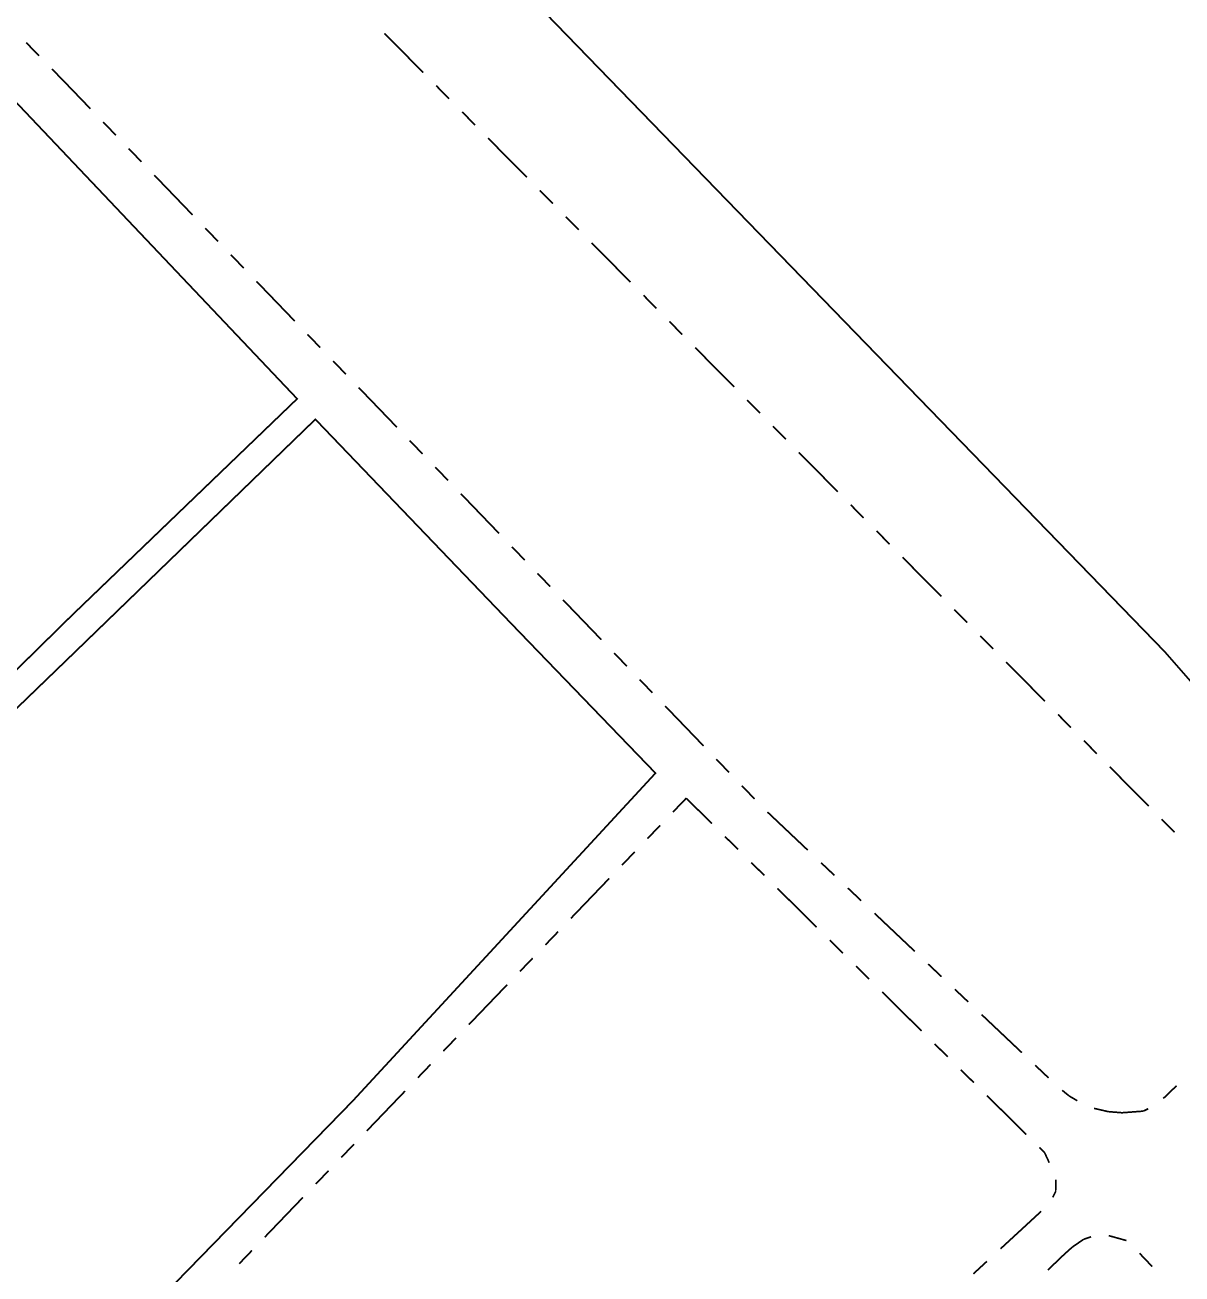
# Model space of a CAD drawing. Extents: x 201549 to 203722, y 4857623 to 4859778.
# Drawn here: x 202361.1 to 202486.7, y 4858662.5 to 4858798.1 of the extents above; entities that cross this region are included whole.
import ezdxf

# ---------------------------------------------------------------- set-up
doc = ezdxf.new("R2010")
doc.units = 0
doc.header["$LTSCALE"] = 1.5
doc.header["$MEASUREMENT"] = 0
doc.layers.add('RU-QUADRAS', color=6, linetype='CONTINUOUS')
doc.layers.add('SV-RUA-NAO-PAV-S-GUIA-C-GUIA', color=7, linetype='CONTINUOUS')

msp = doc.modelspace()

# ---------------------------------------------------------------- linework, layer by layer
at = {"layer": 'RU-QUADRAS', "linetype": 'Continuous'}
msp.add_lwpolyline([(202369.03, 4858932.54, 0.01, 0.01, 0), (202385.88, 4858952.76, 0.01, 0.01, 0), (202384.56, 4858954.09, 0.01, 0.01, 0), (202401.16, 4858971.92, 0.01, 0.01, 0), (202462.88, 4858906.8, 0.01, 0.01, -0.0107347229), (202504.2, 4858860.89, 0.01, 0.01, 0), (202538.13, 4858827.31, 0.01, 0.01, 0), (202536.4, 4858825.64, 0.01, 0.01, 0), (202564.2, 4858797.22, 0.01, 0.01, 0), (202537.47, 4858756.18, 0.01, 0.01, 0), (202494.23, 4858799.73, 0.01, 0.01, 0), (202495.73, 4858801.21, 0.01, 0.01, -0.0025219644)], format="xyseb", close=True, dxfattribs=at)
at = {"layer": 'SV-RUA-NAO-PAV-S-GUIA-C-GUIA', "const_width": 0.18}
for points in [[(202318.584969, 4858899.062128), (202357.210689, 4858861.674291), (202417.930268, 4858799.067125), (202484.835052, 4858730.082474), (202558.268677, 4858646.20367), (202577.057863, 4858624.355754), (202590.362812, 4858610.444513), (202601.805606, 4858599.328868), (202612.190919, 4858589.910854), (202626.028535, 4858579.155633), (202638.008993, 4858570.244884), (202650.323711, 4858564.239026), (202662.142281, 4858557.630372), (202675.525263, 4858547.874457), (202690.690722, 4858533.752577), (202705.536082, 4858518.412371), (202722.813143, 4858501.565689)], [(202404.321468, 4858792.962726), (202400.102346, 4858797.228756)], [(202361.214934, 4858796.213255), (202362.612104, 4858794.782202)], [(202318.583131, 4858687.261597), (202366.086416, 4858733.956368), (202390.628866, 4858757.546392), (202356.917526, 4858793.113402), (202325.689909, 4858761.051184), (202318.583712, 4858754.181673)], [(202364.009275, 4858793.351148), (202364.70786, 4858792.635622)], [(202364.70786, 4858792.635622), (202365.268041, 4858792.061856)], [(202365.268041, 4858792.061856), (202368.179214, 4858789.037076)], [(202407.134216, 4858790.118707), (202405.727842, 4858791.540717)], [(202409.946964, 4858787.274687), (202408.54059, 4858788.696697)], [(202369.566107, 4858787.59606), (202370.953001, 4858786.155044)], [(202415.57246, 4858781.586648), (202411.353338, 4858785.852677)], [(202372.339894, 4858784.714028), (202373.726787, 4858783.273012)], [(202375.113681, 4858781.831996), (202379.27436, 4858777.508948)], [(202417.763743, 4858779.371002), (202416.978834, 4858780.164638)], [(202418.385209, 4858778.742628), (202417.763743, 4858779.371002)], [(202421.197957, 4858775.898608), (202419.791583, 4858777.320618)], [(202380.661254, 4858776.067932), (202382.048147, 4858774.626916)], [(202426.823453, 4858770.210569), (202422.604331, 4858774.476598)], [(202383.43504, 4858773.1859), (202384.821934, 4858771.744885)], [(202386.208827, 4858770.303869), (202390.369507, 4858765.980821)], [(202429.636201, 4858767.366549), (202428.229827, 4858768.788559)], [(202432.448949, 4858764.522529), (202431.042575, 4858765.944539)], [(202391.7564, 4858764.539805), (202393.143293, 4858763.098789)], [(202438.074445, 4858758.83449), (202433.855323, 4858763.100519)], [(202394.530187, 4858761.657773), (202395.91708, 4858760.216757)], [(202397.303973, 4858758.775741), (202401.464653, 4858754.452693)], [(202440.887193, 4858755.99047), (202439.480819, 4858757.41248)], [(202318.582402, 4858603.358945), (202323.905298, 4858608.538537), (202359.292181, 4858642.972732), (202396.656098, 4858681.31034), (202429.536082, 4858716.907216), (202413.958388, 4858733.057005), (202392.608247, 4858755.319588), (202365.762887, 4858729.340206), (202318.583101, 4858683.808736)], [(202443.699941, 4858753.14645), (202442.293567, 4858754.56846)], [(202402.851546, 4858753.011677), (202404.23844, 4858751.570661)], [(202449.325437, 4858747.458411), (202445.106315, 4858751.72444)], [(202405.625333, 4858750.129645), (202407.012226, 4858748.688629)], [(202408.399119, 4858747.247613), (202412.559799, 4858742.924565)], [(202452.138185, 4858744.614391), (202450.731811, 4858746.036401)], [(202454.950933, 4858741.770371), (202453.544559, 4858743.192381)], [(202413.946692, 4858741.483549), (202415.333586, 4858740.042533)], [(202460.57643, 4858736.082332), (202456.357307, 4858740.348361)], [(202416.720479, 4858738.601517), (202418.107372, 4858737.160501)], [(202419.494266, 4858735.719485), (202423.654945, 4858731.396437)], [(202463.389178, 4858733.238312), (202461.982804, 4858734.660322)], [(202466.201926, 4858730.394292), (202464.795552, 4858731.816302)], [(202425.041839, 4858729.955421), (202426.428732, 4858728.514406)], [(202471.827422, 4858724.706253), (202467.6083, 4858728.972282)], [(202427.815625, 4858727.07339), (202429.202519, 4858725.632374)], [(202430.589412, 4858724.191358), (202434.750092, 4858719.86831)], [(202474.64017, 4858721.862233), (202473.233796, 4858723.284243)], [(202477.452918, 4858719.018213), (202476.046544, 4858720.440223)], [(202436.136985, 4858718.427294), (202437.523878, 4858716.986278)], [(202483.078414, 4858713.330174), (202478.859292, 4858717.596203)], [(202438.910772, 4858715.545262), (202440.297665, 4858714.104246)], [(202431.436613, 4858712.686476), (202432.821952, 4858714.128987)], [(202432.821952, 4858714.128987), (202432.876289, 4858714.185567)], [(202432.876289, 4858714.185567), (202435.664719, 4858711.428169)], [(202441.700502, 4858712.679314), (202446.059768, 4858708.556597)], [(202428.665937, 4858709.801455), (202430.051275, 4858711.243966)], [(202485.891162, 4858710.486154), (202484.484788, 4858711.908164)], [(202437.086823, 4858710.021891), (202438.508928, 4858708.615612)], [(202425.89526, 4858706.916433), (202427.280598, 4858708.358944)], [(202439.931032, 4858707.209334), (202441.353137, 4858705.803056)], [(202447.512857, 4858707.182358), (202448.965946, 4858705.808119)], [(202420.353906, 4858701.146389), (202424.509922, 4858705.473922)], [(202442.775242, 4858704.396777), (202447.041555, 4858700.177943)], [(202450.419035, 4858704.433879), (202451.872124, 4858703.05964)], [(202453.325212, 4858701.685401), (202457.684479, 4858697.562684)], [(202417.58323, 4858698.261368), (202418.968568, 4858699.703879)], [(202448.46366, 4858698.771664), (202449.885764, 4858697.365386)], [(202414.812553, 4858695.376346), (202416.197891, 4858696.818857)], [(202459.137568, 4858696.188445), (202460.590656, 4858694.814206)], [(202451.307869, 4858695.959108), (202452.729973, 4858694.552829)], [(202409.2712, 4858689.606302), (202413.427215, 4858693.933835)], [(202462.043745, 4858693.439967), (202463.496834, 4858692.065728)], [(202454.152078, 4858693.146551), (202458.418392, 4858688.927716)], [(202464.949923, 4858690.691489), (202469.309189, 4858686.568772)], [(202406.500523, 4858686.721281), (202407.885861, 4858688.163792)], [(202459.840496, 4858687.521438), (202461.262601, 4858686.11516)], [(202403.729846, 4858683.836259), (202405.115185, 4858685.27877)], [(202462.684705, 4858684.708881), (202464.10681, 4858683.302603)], [(202470.762278, 4858685.194533), (202472.215367, 4858683.820294)], [(202484.672924, 4858681.586083), (202486.114918, 4858682.971959)], [(202398.188493, 4858678.066215), (202402.344508, 4858682.393748)], [(202465.528914, 4858681.896325), (202469.795228, 4858677.67749)], [(202473.695374, 4858682.476715), (202474.439522, 4858681.870668)], [(202474.439522, 4858681.870668), (202475.332564, 4858681.337122)], [(202477.151175, 4858680.515235), (202478.125451, 4858680.289879)], [(202478.125451, 4858680.289879), (202478.692936, 4858680.158616)], [(202478.692936, 4858680.158616), (202480.105927, 4858680.045235)], [(202480.105927, 4858680.045235), (202480.194706, 4858680.038112)], [(202480.194706, 4858680.038112), (202482.100237, 4858680.181728)], [(202482.100237, 4858680.181728), (202482.507871, 4858680.212449)], [(202482.507871, 4858680.212449), (202483.037346, 4858680.475481)], [(202395.417816, 4858675.181194), (202396.803154, 4858676.623704)], [(202471.217333, 4858676.271212), (202471.783505, 4858675.71134)], [(202471.783505, 4858675.71134), (202472.288811, 4858674.618779)], [(202392.647139, 4858672.296172), (202394.032478, 4858673.738683)], [(202472.9882, 4858671.77458), (202472.986311, 4858671.482905)], [(202472.994677, 4858672.774559), (202472.9882, 4858671.77458)], [(202387.105786, 4858666.526128), (202391.261801, 4858670.853661)], [(202472.986311, 4858671.482905), (202472.662811, 4858670.852775)], [(202471.408317, 4858669.332918), (202466.9968, 4858665.26616)], [(202476.036474, 4858666.308697), (202475.081908, 4858665.651373)], [(202476.835278, 4858666.571753), (202476.036474, 4858666.308697)], [(202480.674556, 4858666.162419), (202478.747001, 4858666.695832)], [(202384.335109, 4858663.641107), (202385.720448, 4858665.083617)], [(202474.309736, 4858665.018918), (202473.886598, 4858664.639175)], [(202474.792076, 4858665.451792), (202474.309736, 4858665.018918)], [(202475.081908, 4858665.651373), (202474.792076, 4858665.451792)], [(202465.526294, 4858663.910575), (202464.055789, 4858662.554989)], [(202473.886598, 4858664.639175), (202472.130973, 4858662.956997)], [(202483.474563, 4858663.333782), (202482.094422, 4858664.781267)]]:
    msp.add_lwpolyline(points, dxfattribs=at)

doc.saveas('drawing.dxf')
